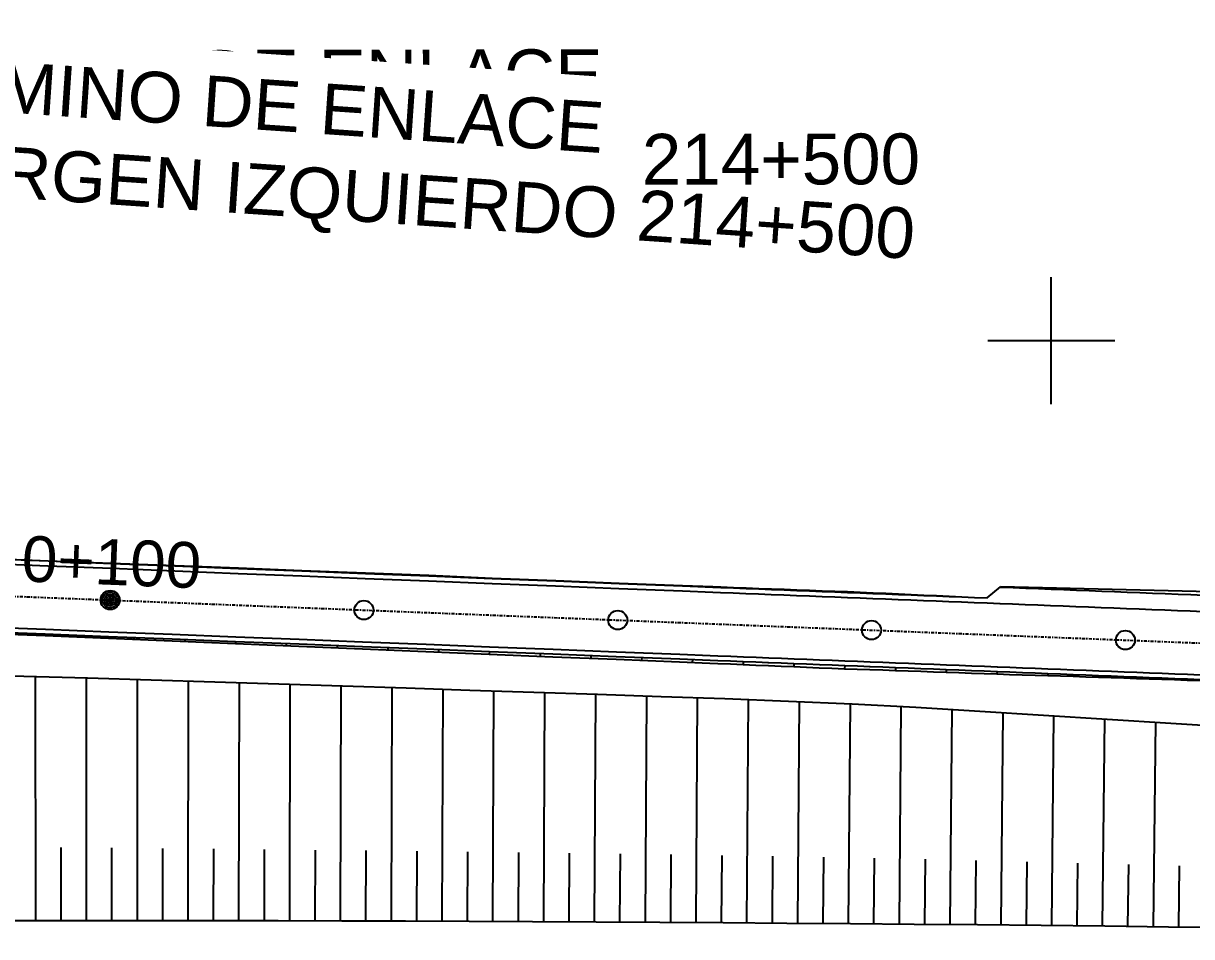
# Model space of a CAD drawing. Header units: metres. Extents: x -4 to 509425, y 7549 to 4732445.
# Drawn here: x 480719.1 to 480811.1, y 4719353.1 to 4719425 of the extents above; entities that cross this region are included whole.
import ezdxf
from ezdxf import colors
from ezdxf.entities.mleader import LeaderData, LeaderLine
from ezdxf.enums import TextEntityAlignment as Align
from ezdxf.math import Vec2, Vec3

# ---------------------------------------------------------------- set-up
doc = ezdxf.new("R2010")
doc.units = ezdxf.units.M
doc.header["$LTSCALE"] = 0.01
doc.header["$MEASUREMENT"] = 0
doc.linetypes.add('322308300149-PRV-PLA-PT-URB-220600-XREF_VIALES_1000$0$ACAD_ISO04W100', pattern=[30, 24, -3, 0, -3])
for name, color, linetype in [('322308300149-PRV-PLA-PT-TRA-220201-XREF_PLANTA_1000$0$C-RAIL-EXPL', 7, 'Continuous'), ('322308300149-PRV-PLA-PT-URB-220600-XREF_VIALES_1000$0$C-G-GRID-PAR', 252, 'Continuous'), ('322308300149-PRV-PLA-PT-URB-220600-XREF_VIALES_1000$0$C-ROAD-LANE', 4, 'Continuous'), ('322308300149-PRV-PLA-PT-URB-220600-XREF_VIALES_1000$0$G-ANNO-TEXT-01', 2, 'Continuous'), ('322308300149-PRV-PLA-PT-URB-220603-XREF_TXT_VIALES_1000$0$G-ANNO-TEXT-CAMINOS', 2, 'Continuous')]:
    doc.layers.add(name, color=color, linetype=linetype)
for name, color, linetype, true_color in [('322308300149-PRV-PLA-PT-TRA-220201-XREF_PLANTA_1000$0$C-RAIL-SLOP-FILL', 7, 'Continuous', 0x2eb800), ('322308300149-PRV-PLA-PT-URB-220600-XREF_VIALES_1000$0$C-ROAD-CNTR-CAMINOS', 1, '322308300149-PRV-PLA-PT-URB-220600-XREF_VIALES_1000$0$ACAD_ISO04W100', 0xff0000), ('322308300149-PRV-PLA-PT-URB-220600-XREF_VIALES_1000$0$C-ROAD-TEXT-CNPK-CAMINOS-ENLACE', 1, 'Continuous', 0xff0000)]:
    doc.layers.add(name, color=color, linetype=linetype, true_color=true_color)
doc.layers.add('322308300149-PRV-PLA-PT-URB-220600-XREF_VIALES_1000$0$C-ROAD-SLOP-CUTT-CAMINOS', color=7, linetype='Continuous', lineweight=13, true_color=0xff1f1f)
doc.layers.add('322308300149-PRV-PLA-PT-URB-220600-XREF_VIALES_1000$0$C-ROAD-SLOP-FILL-CAMINOS', color=7, linetype='Continuous', lineweight=13, true_color=0x2eb800)
doc.styles.add('322308300149-PRV-PLA-PT-URB-220600-XREF_VIALES_1000$0$Standard', font='arial.ttf')
doc.styles.add('322308300149-PRV-PLA-PT-URB-220600-XREF_VIALES_1000$0$TYPSA_Arial_4.0mm', font='arial.ttf', dxfattribs={"height": 4})
doc.styles.add('322308300149-PRV-PLA-PT-URB-220603-XREF_TXT_VIALES_1000$0$TYPSA_Arial_4.0mm', font='arial.ttf', dxfattribs={"height": 4})

# ---------------------------------------------------------------- blocks, each defined once
blk = doc.blocks.new('322308300149-PRV-PLA-PT-URB-220603-XREF_TXT_VIALES_1000$0$_None')
blk = doc.blocks.new('322308300149-PRV-PLA-PT-URB-220600-XREF_VIALES_1000$0$_None')

msp = doc.modelspace()

# ---------------------------------------------------------------- linework, layer by layer
at = {"layer": '322308300149-PRV-PLA-PT-TRA-220201-XREF_PLANTA_1000$0$C-RAIL-EXPL', "lineweight": -3, "flags": 128}
msp.add_lwpolyline([(480701.935, 4719354.303), (480704.099, 4719354.31), (480709.105, 4719354.323), (480714.111, 4719354.332), (480719.117, 4719354.337), (480724.123, 4719354.339), (480729.13, 4719354.338), (480734.136, 4719354.333), (480739.142, 4719354.325), (480744.148, 4719354.313), (480749.154, 4719354.298), (480754.161, 4719354.279), (480759.167, 4719354.257), (480764.173, 4719354.232), (480769.179, 4719354.203), (480774.185, 4719354.17), (480779.191, 4719354.135), (480784.197, 4719354.095), (480789.203, 4719354.053), (480794.209, 4719354.006), (480799.215, 4719353.957), (480804.221, 4719353.903), (480809.227, 4719353.847), (480814.233, 4719353.787)], dxfattribs=at)
msp.add_lwpolyline([(480701.935, 4719354.303), (480704.099, 4719354.31), (480709.105, 4719354.323), (480714.111, 4719354.332), (480719.117, 4719354.337), (480724.123, 4719354.339), (480729.13, 4719354.338), (480734.136, 4719354.333), (480739.142, 4719354.325), (480744.148, 4719354.313), (480749.154, 4719354.298), (480754.161, 4719354.279), (480759.167, 4719354.257), (480764.173, 4719354.232), (480769.179, 4719354.203), (480774.185, 4719354.17), (480779.191, 4719354.135), (480784.197, 4719354.095), (480789.203, 4719354.053), (480794.209, 4719354.006), (480799.215, 4719353.957), (480804.221, 4719353.903), (480809.227, 4719353.847), (480814.233, 4719353.787)], dxfattribs=at)
at = {"layer": '322308300149-PRV-PLA-PT-TRA-220201-XREF_PLANTA_1000$0$C-RAIL-SLOP-FILL', "lineweight": -3}
for p, q in [((480720.049, 4719354.338), (480720.037, 4719373.558)), ((480720.049, 4719354.338), (480720.037, 4719373.558)), ((480724.049, 4719354.339), (480724.047, 4719373.44)), ((480724.049, 4719354.339), (480724.047, 4719373.44)), ((480728.049, 4719354.338), (480728.058, 4719373.319)), ((480728.049, 4719354.338), (480728.058, 4719373.319)), ((480732.049, 4719354.335), (480732.068, 4719373.196)), ((480732.049, 4719354.335), (480732.068, 4719373.196)), ((480736.049, 4719354.33), (480736.078, 4719373.07)), ((480736.049, 4719354.33), (480736.078, 4719373.07)), ((480740.049, 4719354.323), (480740.088, 4719372.943)), ((480740.049, 4719354.323), (480740.088, 4719372.943)), ((480744.049, 4719354.313), (480744.098, 4719372.814)), ((480744.049, 4719354.313), (480744.098, 4719372.814)), ((480748.049, 4719354.301), (480748.108, 4719372.681)), ((480748.049, 4719354.301), (480748.108, 4719372.681)), ((480752.049, 4719354.287), (480752.118, 4719372.552)), ((480752.049, 4719354.287), (480752.118, 4719372.552)), ((480756.049, 4719354.271), (480756.127, 4719372.422)), ((480756.049, 4719354.271), (480756.127, 4719372.422)), ((480760.049, 4719354.253), (480760.137, 4719372.292)), ((480760.049, 4719354.253), (480760.137, 4719372.292)), ((480764.049, 4719354.232), (480764.146, 4719372.159)), ((480764.049, 4719354.232), (480764.146, 4719372.159)), ((480768.049, 4719354.209), (480768.155, 4719372.023)), ((480768.049, 4719354.209), (480768.155, 4719372.023)), ((480772.049, 4719354.184), (480772.164, 4719371.884)), ((480772.049, 4719354.184), (480772.164, 4719371.884)), ((480776.048, 4719354.157), (480776.173, 4719371.738)), ((480776.048, 4719354.157), (480776.173, 4719371.738)), ((480780.048, 4719354.128), (480780.181, 4719371.581)), ((480780.048, 4719354.128), (480780.181, 4719371.581)), ((480784.048, 4719354.096), (480784.19, 4719371.41)), ((480784.048, 4719354.096), (480784.19, 4719371.41)), ((480788.048, 4719354.062), (480788.198, 4719371.193)), ((480788.048, 4719354.062), (480788.198, 4719371.193)), ((480792.048, 4719354.026), (480792.205, 4719370.955)), ((480792.048, 4719354.026), (480792.205, 4719370.955)), ((480796.048, 4719353.988), (480796.212, 4719370.709)), ((480796.048, 4719353.988), (480796.212, 4719370.709)), ((480800.048, 4719353.948), (480800.219, 4719370.461)), ((480800.048, 4719353.948), (480800.219, 4719370.461)), ((480804.047, 4719353.905), (480804.226, 4719370.21)), ((480804.047, 4719353.905), (480804.226, 4719370.21)), ((480808.047, 4719353.86), (480808.232, 4719369.957)), ((480808.047, 4719353.86), (480808.232, 4719369.957)), ((480722.049, 4719354.338), (480722.047, 4719360.087)), ((480722.049, 4719354.338), (480722.047, 4719360.087)), ((480726.049, 4719354.339), (480726.05, 4719360.051)), ((480726.049, 4719354.339), (480726.05, 4719360.051)), ((480730.049, 4719354.337), (480730.053, 4719360.013)), ((480730.049, 4719354.337), (480730.053, 4719360.013)), ((480734.049, 4719354.333), (480734.056, 4719359.973)), ((480734.049, 4719354.333), (480734.056, 4719359.973)), ((480738.049, 4719354.327), (480738.059, 4719359.931)), ((480738.049, 4719354.327), (480738.059, 4719359.931)), ((480742.049, 4719354.318), (480742.062, 4719359.886)), ((480742.049, 4719354.318), (480742.062, 4719359.886)), ((480746.049, 4719354.307), (480746.065, 4719359.839)), ((480746.049, 4719354.307), (480746.065, 4719359.839)), ((480750.049, 4719354.295), (480750.068, 4719359.791)), ((480750.049, 4719354.295), (480750.068, 4719359.791)), ((480754.049, 4719354.28), (480754.071, 4719359.742)), ((480754.049, 4719354.28), (480754.071, 4719359.742)), ((480758.049, 4719354.262), (480758.074, 4719359.691)), ((480758.049, 4719354.262), (480758.074, 4719359.691)), ((480762.049, 4719354.243), (480762.077, 4719359.638)), ((480762.049, 4719354.243), (480762.077, 4719359.638)), ((480766.049, 4719354.221), (480766.079, 4719359.582)), ((480766.049, 4719354.221), (480766.079, 4719359.582)), ((480770.049, 4719354.197), (480770.082, 4719359.524)), ((480770.049, 4719354.197), (480770.082, 4719359.524)), ((480774.049, 4719354.171), (480774.085, 4719359.464)), ((480774.049, 4719354.171), (480774.085, 4719359.464)), ((480778.048, 4719354.143), (480778.087, 4719359.398)), ((480778.048, 4719354.143), (480778.087, 4719359.398)), ((480782.048, 4719354.112), (480782.09, 4719359.327)), ((480782.048, 4719354.112), (480782.09, 4719359.327)), ((480786.048, 4719354.079), (480786.092, 4719359.246)), ((480786.048, 4719354.079), (480786.092, 4719359.246)), ((480790.048, 4719354.045), (480790.094, 4719359.155)), ((480790.048, 4719354.045), (480790.094, 4719359.155)), ((480794.048, 4719354.008), (480794.096, 4719359.055)), ((480794.048, 4719354.008), (480794.096, 4719359.055)), ((480798.048, 4719353.968), (480798.098, 4719358.953)), ((480798.048, 4719353.968), (480798.098, 4719358.953)), ((480802.047, 4719353.927), (480802.1, 4719358.849)), ((480802.047, 4719353.927), (480802.1, 4719358.849)), ((480806.047, 4719353.883), (480806.102, 4719358.743)), ((480806.047, 4719353.883), (480806.102, 4719358.743)), ((480810.047, 4719353.837), (480810.103, 4719358.635)), ((480810.047, 4719353.837), (480810.103, 4719358.635))]:
    msp.add_line(p, q, dxfattribs=at)
at = {"layer": '322308300149-PRV-PLA-PT-TRA-220201-XREF_PLANTA_1000$0$C-RAIL-SLOP-FILL', "lineweight": -3, "flags": 128}
msp.add_lwpolyline([(480702.299, 4719374.262), (480704.042, 4719374.198), (480709.063, 4719373.958), (480714.083, 4719373.772), (480719.102, 4719373.586), (480724.122, 4719373.438), (480729.141, 4719373.286), (480734.16, 4719373.131), (480739.179, 4719372.972), (480744.198, 4719372.81), (480749.216, 4719372.645), (480754.234, 4719372.484), (480759.253, 4719372.321), (480764.27, 4719372.155), (480769.288, 4719371.985), (480774.305, 4719371.809), (480779.322, 4719371.618), (480784.339, 4719371.404), (480789.355, 4719371.129), (480794.37, 4719370.823), (480799.385, 4719370.513), (480804.4, 4719370.199), (480809.414, 4719369.882), (480814.427, 4719369.562)], dxfattribs=at)
msp.add_lwpolyline([(480702.299, 4719374.262), (480704.042, 4719374.198), (480709.063, 4719373.958), (480714.083, 4719373.772), (480719.102, 4719373.586), (480724.122, 4719373.438), (480729.141, 4719373.286), (480734.16, 4719373.131), (480739.179, 4719372.972), (480744.198, 4719372.81), (480749.216, 4719372.645), (480754.234, 4719372.484), (480759.253, 4719372.321), (480764.27, 4719372.155), (480769.288, 4719371.985), (480774.305, 4719371.809), (480779.322, 4719371.618), (480784.339, 4719371.404), (480789.355, 4719371.129), (480794.37, 4719370.823), (480799.385, 4719370.513), (480804.4, 4719370.199), (480809.414, 4719369.882), (480814.427, 4719369.562)], dxfattribs=at)
at = {"layer": '322308300149-PRV-PLA-PT-URB-220600-XREF_VIALES_1000$0$C-G-GRID-PAR', "lineweight": -3, "flags": 128}
for points in [[(480800, 4719395), (480800, 4719405)], [(480800, 4719395), (480800, 4719405)], [(480795, 4719400), (480805, 4719400)], [(480795, 4719400), (480805, 4719400)]]:
    msp.add_lwpolyline(points, dxfattribs=at)
at = {"layer": '322308300149-PRV-PLA-PT-URB-220600-XREF_VIALES_1000$0$C-ROAD-LANE', "lineweight": -3, "flags": 128}
msp.add_lwpolyline([(480715.81, 4719377.466), (480720.807, 4719377.269), (480725.803, 4719377.072), (480730.799, 4719376.874), (480735.795, 4719376.677), (480740.791, 4719376.48), (480745.787, 4719376.283), (480750.783, 4719376.086), (480755.779, 4719375.889), (480760.775, 4719375.692), (480765.772, 4719375.495), (480770.768, 4719375.298), (480773.157, 4719375.204), (480773.765, 4719375.18), (480774.765, 4719375.14), (480775.764, 4719375.101), (480776.763, 4719375.062), (480777.762, 4719375.022), (480778.761, 4719374.983), (480779.761, 4719374.943), (480780.76, 4719374.904), (480781.759, 4719374.864), (480782.758, 4719374.825), (480783.758, 4719374.786), (480784.757, 4719374.746), (480785.756, 4719374.707), (480786.755, 4719374.667), (480787.754, 4719374.628), (480788.754, 4719374.589), (480789.753, 4719374.549), (480790.752, 4719374.51), (480791.751, 4719374.47), (480792.751, 4719374.431), (480793.75, 4719374.391), (480794.749, 4719374.352), (480795.748, 4719374.313), (480795.785, 4719374.311), (480796.747, 4719374.273), (480797.747, 4719374.234), (480798.746, 4719374.194), (480799.745, 4719374.155), (480800.744, 4719374.116), (480801.744, 4719374.076), (480802.743, 4719374.037), (480803.742, 4719373.997), (480804.741, 4719373.958), (480805.741, 4719373.919), (480806.74, 4719373.879), (480807.739, 4719373.84), (480808.738, 4719373.8), (480809.737, 4719373.761), (480810.737, 4719373.721), (480811.736, 4719373.682)], dxfattribs=at)
at = {"layer": '322308300149-PRV-PLA-PT-URB-220600-XREF_VIALES_1000$0$C-ROAD-SLOP-CUTT-CAMINOS', "lineweight": -3, "flags": 128}
for points in [[(480794.961, 4719379.734), (480795.996, 4719380.602)], [(480795.988, 4719380.595), (480796.032, 4719380.593), (480796.995, 4719380.555), (480797.994, 4719380.516), (480798.994, 4719380.476), (480799.993, 4719380.437), (480800.992, 4719380.397), (480801.991, 4719380.358), (480802.991, 4719380.319), (480803.99, 4719380.279), (480804.989, 4719380.24), (480805.988, 4719380.2), (480806.987, 4719380.161), (480807.987, 4719380.121), (480808.986, 4719380.082), (480809.985, 4719380.043), (480810.984, 4719380.003), (480811.984, 4719379.964), (480812.983, 4719379.924), (480813.982, 4719379.885), (480814.981, 4719379.846)], [(480817.993, 4719380.095), (480795.996, 4719380.602)], [(480797.871, 4719380.537), (480797.871, 4719380.532)], [(480799.87, 4719380.464), (480799.869, 4719380.442)], [(480801.868, 4719380.386), (480801.868, 4719380.379)], [(480803.867, 4719380.307), (480803.866, 4719380.284)], [(480805.865, 4719380.227), (480805.865, 4719380.221)], [(480807.863, 4719380.147), (480807.863, 4719380.126)], [(480809.862, 4719380.065), (480809.862, 4719380.06)]]:
    msp.add_lwpolyline(points, dxfattribs=at)
at = {"layer": '322308300149-PRV-PLA-PT-URB-220600-XREF_VIALES_1000$0$C-ROAD-SLOP-FILL-CAMINOS', "lineweight": -3, "flags": 128}
for points in [[(480782.971, 4719380.207), (480782.971, 4719380.226)], [(480784.969, 4719380.129), (480784.972, 4719380.193)], [(480786.968, 4719380.05), (480786.968, 4719380.065)], [(480788.966, 4719379.971), (480788.967, 4719380.007)], [(480790.964, 4719379.892), (480790.965, 4719379.899)], [(480792.963, 4719379.813), (480792.963, 4719379.825)], [(480794.961, 4719379.734), (480794.961, 4719379.735)], [(480715.791, 4719376.967), (480720.787, 4719376.769), (480725.783, 4719376.562), (480730.778, 4719376.355), (480735.774, 4719376.148), (480740.77, 4719375.941), (480745.765, 4719375.734), (480750.761, 4719375.527), (480755.757, 4719375.316), (480760.752, 4719375.109), (480765.748, 4719374.905), (480770.744, 4719374.701), (480773.134, 4719374.604), (480773.742, 4719374.579), (480774.741, 4719374.538), (480775.74, 4719374.497), (480776.739, 4719374.455), (480777.738, 4719374.414), (480778.737, 4719374.372), (480779.737, 4719374.33), (480780.736, 4719374.287), (480781.735, 4719374.245), (480782.734, 4719374.202), (480783.733, 4719374.162), (480784.733, 4719374.13), (480785.732, 4719374.098), (480786.732, 4719374.066), (480787.731, 4719374.034), (480788.731, 4719374.001), (480789.73, 4719373.965), (480790.729, 4719373.929), (480791.729, 4719373.891), (480792.728, 4719373.854), (480793.727, 4719373.817), (480794.726, 4719373.779), (480795.726, 4719373.748), (480795.762, 4719373.747), (480796.726, 4719373.717), (480797.725, 4719373.687), (480798.725, 4719373.656), (480799.724, 4719373.626), (480800.724, 4719373.595), (480801.723, 4719373.563), (480802.723, 4719373.532), (480803.722, 4719373.5), (480804.722, 4719373.469), (480805.721, 4719373.436), (480806.721, 4719373.404), (480807.72, 4719373.372), (480808.72, 4719373.339), (480809.719, 4719373.306), (480810.719, 4719373.273), (480811.718, 4719373.24)], [(480715.796, 4719377.102), (480720.792, 4719376.905), (480725.788, 4719376.708), (480730.784, 4719376.511), (480735.781, 4719376.314), (480740.777, 4719376.117), (480745.773, 4719375.92), (480750.769, 4719375.722), (480755.765, 4719375.525), (480760.761, 4719375.328), (480765.757, 4719375.131), (480770.753, 4719374.934), (480773.143, 4719374.84), (480773.751, 4719374.816), (480774.75, 4719374.777), (480775.749, 4719374.737), (480776.749, 4719374.698), (480777.748, 4719374.658), (480778.747, 4719374.619), (480779.746, 4719374.579), (480780.746, 4719374.54), (480781.745, 4719374.501), (480782.744, 4719374.461), (480783.743, 4719374.422), (480784.742, 4719374.382), (480785.742, 4719374.343), (480786.741, 4719374.304), (480787.74, 4719374.264), (480788.739, 4719374.225), (480789.739, 4719374.185), (480790.738, 4719374.146), (480791.737, 4719374.107), (480792.736, 4719374.067), (480793.735, 4719374.028), (480794.735, 4719373.988), (480795.734, 4719373.949), (480795.77, 4719373.947), (480796.733, 4719373.909), (480797.732, 4719373.87), (480798.732, 4719373.831), (480799.731, 4719373.791), (480800.73, 4719373.752), (480801.729, 4719373.712), (480802.728, 4719373.673), (480803.728, 4719373.634), (480804.727, 4719373.594), (480805.726, 4719373.555), (480806.725, 4719373.515), (480807.725, 4719373.476), (480808.724, 4719373.437), (480809.723, 4719373.397), (480810.722, 4719373.358), (480811.721, 4719373.318)], [(480719.793, 4719376.944), (480719.788, 4719376.808)], [(480721.791, 4719376.865), (480721.79, 4719376.824)], [(480723.79, 4719376.787), (480723.784, 4719376.645)], [(480725.788, 4719376.708), (480725.787, 4719376.664)], [(480727.787, 4719376.629), (480727.781, 4719376.479)], [(480729.785, 4719376.55), (480729.783, 4719376.504)], [(480731.784, 4719376.471), (480731.777, 4719376.313)], [(480733.782, 4719376.392), (480733.78, 4719376.344)], [(480735.781, 4719376.314), (480735.774, 4719376.148)], [(480737.779, 4719376.235), (480737.777, 4719376.184)], [(480739.777, 4719376.156), (480739.771, 4719375.982)], [(480741.776, 4719376.077), (480741.774, 4719376.024)], [(480743.774, 4719375.998), (480743.767, 4719375.817)], [(480745.773, 4719375.92), (480745.771, 4719375.864)], [(480747.771, 4719375.841), (480747.764, 4719375.651)], [(480749.77, 4719375.762), (480749.767, 4719375.704)], [(480751.768, 4719375.683), (480751.76, 4719375.485)], [(480753.767, 4719375.604), (480753.764, 4719375.543)], [(480755.765, 4719375.525), (480755.757, 4719375.316)], [(480757.763, 4719375.447), (480757.761, 4719375.383)], [(480759.762, 4719375.368), (480759.753, 4719375.151)], [(480761.76, 4719375.289), (480761.758, 4719375.223)], [(480763.759, 4719375.21), (480763.75, 4719374.987)], [(480765.757, 4719375.131), (480765.755, 4719375.063)], [(480767.756, 4719375.052), (480767.747, 4719374.824)], [(480769.754, 4719374.974), (480769.751, 4719374.904)], [(480771.753, 4719374.895), (480771.743, 4719374.66)], [(480773.751, 4719374.816), (480773.748, 4719374.745)], [(480775.749, 4719374.737), (480775.74, 4719374.497)], [(480777.748, 4719374.658), (480777.745, 4719374.585)], [(480779.746, 4719374.579), (480779.737, 4719374.33)], [(480781.745, 4719374.501), (480781.742, 4719374.424)], [(480783.743, 4719374.422), (480783.733, 4719374.162)], [(480785.742, 4719374.343), (480785.739, 4719374.27)], [(480787.74, 4719374.264), (480787.731, 4719374.034)], [(480789.739, 4719374.185), (480789.736, 4719374.119)], [(480791.737, 4719374.107), (480791.729, 4719373.891)], [(480793.735, 4719374.028), (480793.733, 4719373.964)], [(480795.734, 4719373.949), (480795.726, 4719373.748)], [(480797.732, 4719373.87), (480797.73, 4719373.815)], [(480799.731, 4719373.791), (480799.724, 4719373.626)], [(480801.729, 4719373.712), (480801.727, 4719373.668)], [(480803.728, 4719373.634), (480803.722, 4719373.5)], [(480805.726, 4719373.555), (480805.725, 4719373.519)], [(480807.725, 4719373.476), (480807.72, 4719373.372)], [(480809.723, 4719373.397), (480809.722, 4719373.37)]]:
    msp.add_lwpolyline(points, dxfattribs=at)
at = {"layer": '322308300149-PRV-PLA-PT-URB-220600-XREF_VIALES_1000$0$C-ROAD-TEXT-CNPK-CAMINOS-ENLACE'}
for centre, radius in [((480725.901, 4719379.57), 0.6), ((480725.901, 4719379.57), 0.45), ((480725.901, 4719379.57), 0.3), ((480725.901, 4719379.57), 0.15), ((480745.886, 4719378.781), 0.75), ((480765.87, 4719377.993), 0.75), ((480785.855, 4719377.205), 0.75), ((480805.839, 4719376.417), 0.75)]:
    msp.add_circle(centre, radius, dxfattribs=at)

# ---------------------------------------------------------------- leaders
at = {"layer": '322308300149-PRV-PLA-PT-URB-220603-XREF_TXT_VIALES_1000$0$G-ANNO-TEXT-CAMINOS', "linetype": 'Continuous'}
ml = msp.add_multileader_mtext('Standard', dxfattribs=at)
ml.set_content('{\\C256;CAMINO DE ENLACE\\PMARGEN IZQUIERDO 214+500}', color=2, style='322308300149-PRV-PLA-PT-URB-220603-XREF_TXT_VIALES_1000$0$TYPSA_Arial_4.0mm')
ml.set_leader_properties(color=3, linetype='ByLayer', lineweight=-1)
ml.set_arrow_properties(name='322308300149-PRV-PLA-PT-URB-220603-XREF_TXT_VIALES_1000$0$_None')
ml.build(insert=Vec2(0, 0))
ml.multileader.update_dxf_attribs({"has_text_frame": 1, "text_left_attachment_type": 2, "text_right_attachment_type": 2, "dogleg_length": 3, "arrow_head_size": 3})
ctx = ml.context
ctx.base_point, ctx.arrow_head_size, ctx.landing_gap_size, ctx.plane_origin, ctx.plane_x_axis, ctx.plane_y_axis = Vec3(480707.597, 4719417.302), 3, 1.5, Vec3(480925.964, 4719604.389), Vec3(0.999999, 0.001461), Vec3(-0.001461, 0.999999)
ctx.left_attachment, ctx.right_attachment = 2, 2
notes = []
notes.append((ctx, [(0, (1, 1, 0), (480704.597, 4719417.298), (0.999999, 0.001461), 3, [(0, [(480695.563, 4719380.766)], 0, [])])]))
ctx.mtext.insert, ctx.mtext.text_direction, ctx.mtext.rotation, ctx.mtext.width, ctx.mtext.flow_direction = Vec3(480709.089, 4719422.864), Vec3(0.999999, 0.001461), 0.001461, 81.0338, 5
ctx.mtext.has_bg_fill, ctx.mtext.bg_color, ctx.mtext.bg_scale_factor, ctx.mtext.bg_transparency, ctx.mtext.use_window_bg_color = 1, -1027028792, 1.5, 0, 1
for ctx, leaders in notes:
    for number, flags, end, landing, length, lines in leaders:
        leader = LeaderData()
        leader.index, (leader.has_last_leader_line, leader.has_dogleg_vector, leader.attachment_direction) = number, flags
        leader.last_leader_point, leader.dogleg_vector, leader.dogleg_length = Vec3(end), Vec3(landing), length
        for number, points, colour, breaks in lines:
            line = LeaderLine()
            line.index, line.vertices, line.color, line.breaks = number, Vec3.list(points), colors.encode_raw_color(colour), breaks
            leader.lines.append(line)
        ctx.leaders.append(leader)

# ---------------------------------------------------------------- next in the draw order: linework, layer by layer
at = {"layer": '322308300149-PRV-PLA-PT-URB-220600-XREF_VIALES_1000$0$C-ROAD-CNTR-CAMINOS', "lineweight": -3, "flags": 128}
msp.add_lwpolyline([(480654.125, 4719344.996), (480653.965, 4719361.408, -0.428685), (480674.753, 4719381.587), (480821.76, 4719375.789, -0.00937), (480840.466, 4719374.699), (481074.484, 4719356.668)], format="xyb", dxfattribs=at)
at = {"layer": '322308300149-PRV-PLA-PT-URB-220600-XREF_VIALES_1000$0$C-ROAD-LANE', "lineweight": -3, "flags": 128}
msp.add_lwpolyline([(480716.007, 4719382.462), (480721.004, 4719382.265), (480726, 4719382.068), (480730.996, 4719381.871), (480735.992, 4719381.674), (480740.988, 4719381.476), (480745.984, 4719381.279), (480750.98, 4719381.082), (480755.976, 4719380.885), (480760.973, 4719380.688), (480765.969, 4719380.491), (480770.965, 4719380.294), (480773.354, 4719380.2), (480773.962, 4719380.176), (480774.962, 4719380.136), (480775.961, 4719380.097), (480776.96, 4719380.058), (480777.959, 4719380.018), (480778.959, 4719379.979), (480779.958, 4719379.939), (480780.957, 4719379.9), (480781.956, 4719379.861), (480782.955, 4719379.821), (480783.955, 4719379.782), (480784.954, 4719379.742), (480785.953, 4719379.703), (480786.952, 4719379.664), (480787.952, 4719379.624), (480788.951, 4719379.585), (480789.95, 4719379.545), (480790.949, 4719379.506), (480791.948, 4719379.466), (480792.948, 4719379.427), (480793.947, 4719379.388), (480794.946, 4719379.348), (480795.945, 4719379.309), (480795.982, 4719379.307), (480796.945, 4719379.269), (480797.944, 4719379.23), (480798.943, 4719379.191), (480799.942, 4719379.151), (480800.941, 4719379.112), (480801.941, 4719379.072), (480802.94, 4719379.033), (480803.939, 4719378.993), (480804.938, 4719378.954), (480805.938, 4719378.915), (480806.937, 4719378.875), (480807.936, 4719378.836), (480808.935, 4719378.796), (480809.934, 4719378.757), (480810.934, 4719378.718), (480811.933, 4719378.678)], dxfattribs=at)
at = {"layer": '322308300149-PRV-PLA-PT-URB-220600-XREF_VIALES_1000$0$C-ROAD-SLOP-FILL-CAMINOS', "lineweight": -3, "flags": 128}
for points in [[(480716.023, 4719382.858), (480721.02, 4719382.668), (480726.016, 4719382.478), (480731.012, 4719382.288), (480736.009, 4719382.098), (480741.005, 4719381.907), (480746.001, 4719381.717), (480750.998, 4719381.527), (480755.993, 4719381.306), (480760.989, 4719381.098), (480765.985, 4719380.907), (480770.981, 4719380.717), (480773.371, 4719380.626), (480773.979, 4719380.603), (480774.979, 4719380.565), (480775.978, 4719380.528), (480776.977, 4719380.49), (480777.976, 4719380.453), (480778.976, 4719380.416), (480779.975, 4719380.379), (480780.974, 4719380.343), (480781.974, 4719380.306), (480782.973, 4719380.27), (480783.973, 4719380.234), (480784.972, 4719380.193), (480785.971, 4719380.146), (480786.97, 4719380.1), (480787.968, 4719380.053), (480788.967, 4719380.007), (480789.966, 4719379.961), (480790.965, 4719379.916), (480791.964, 4719379.87), (480792.963, 4719379.825), (480793.962, 4719379.78), (480794.961, 4719379.735)], [(480716.023, 4719382.848), (480721.019, 4719382.651), (480726.015, 4719382.454), (480731.011, 4719382.257), (480736.007, 4719382.06), (480741.003, 4719381.863), (480745.999, 4719381.666), (480750.996, 4719381.469), (480755.992, 4719381.272), (480760.988, 4719381.075), (480765.984, 4719380.877), (480770.98, 4719380.68), (480773.37, 4719380.586), (480773.978, 4719380.562), (480774.977, 4719380.523), (480775.976, 4719380.483), (480776.975, 4719380.444), (480777.975, 4719380.405), (480778.974, 4719380.365), (480779.973, 4719380.326), (480780.972, 4719380.286), (480781.971, 4719380.247), (480782.971, 4719380.207), (480783.97, 4719380.168), (480784.969, 4719380.129), (480785.968, 4719380.089), (480786.968, 4719380.05), (480787.967, 4719380.01), (480788.966, 4719379.971), (480789.965, 4719379.932), (480790.964, 4719379.892), (480791.964, 4719379.853), (480792.963, 4719379.813), (480793.962, 4719379.774), (480794.961, 4719379.734)], [(480721.019, 4719382.651), (480721.02, 4719382.668)], [(480723.017, 4719382.572), (480723.018, 4719382.578)], [(480725.016, 4719382.493), (480725.017, 4719382.516)], [(480727.014, 4719382.415), (480727.014, 4719382.422)], [(480729.013, 4719382.336), (480729.014, 4719382.364)], [(480731.011, 4719382.257), (480731.011, 4719382.266)], [(480733.01, 4719382.178), (480733.011, 4719382.212)], [(480735.008, 4719382.099), (480735.008, 4719382.11)], [(480737.006, 4719382.02), (480737.008, 4719382.06)], [(480739.005, 4719381.942), (480739.005, 4719381.954)], [(480741.003, 4719381.863), (480741.005, 4719381.907)], [(480743.002, 4719381.784), (480743.002, 4719381.798)], [(480745, 4719381.705), (480745.002, 4719381.755)], [(480746.999, 4719381.626), (480746.999, 4719381.642)], [(480748.997, 4719381.547), (480748.999, 4719381.603)], [(480750.996, 4719381.469), (480750.996, 4719381.486)], [(480752.994, 4719381.39), (480752.996, 4719381.438)], [(480754.992, 4719381.311), (480754.993, 4719381.323)], [(480756.991, 4719381.232), (480756.992, 4719381.264)], [(480758.989, 4719381.153), (480758.99, 4719381.162)], [(480760.988, 4719381.075), (480760.989, 4719381.098)], [(480762.986, 4719380.996), (480762.987, 4719381.003)], [(480764.985, 4719380.917), (480764.986, 4719380.945)], [(480766.983, 4719380.838), (480766.983, 4719380.847)], [(480768.982, 4719380.759), (480768.983, 4719380.793)], [(480770.98, 4719380.68), (480770.98, 4719380.691)], [(480772.978, 4719380.602), (480772.98, 4719380.641)], [(480774.977, 4719380.523), (480774.977, 4719380.536)], [(480776.975, 4719380.444), (480776.977, 4719380.49)], [(480778.974, 4719380.365), (480778.974, 4719380.38)], [(480780.972, 4719380.286), (480780.974, 4719380.343)]]:
    msp.add_lwpolyline(points, dxfattribs=at)
at = {"layer": '322308300149-PRV-PLA-PT-URB-220600-XREF_VIALES_1000$0$C-ROAD-TEXT-CNPK-CAMINOS-ENLACE'}
msp.add_circle((480725.901, 4719379.57), 0.75, dxfattribs=at)

# ---------------------------------------------------------------- next in the draw order: texts
at = {"layer": '322308300149-PRV-PLA-PT-URB-220600-XREF_VIALES_1000$0$C-ROAD-TEXT-CNPK-CAMINOS-ENLACE', "style": '322308300149-PRV-PLA-PT-URB-220600-XREF_VIALES_1000$0$Standard'}
msp.add_text('0+100', height=3.6, rotation=357.74124, dxfattribs=at).set_placement((480726.019, 4719382.567), align=Align.MIDDLE_CENTER)

# ---------------------------------------------------------------- next in the draw order: leaders
at = {"layer": '322308300149-PRV-PLA-PT-URB-220600-XREF_VIALES_1000$0$G-ANNO-TEXT-01'}
ml = msp.add_multileader_mtext('Standard', dxfattribs=at)
ml.set_content('{\\C256;CAMINO DE ENLACE\\PMARGEN IZQUIERDO 214+500}', color=2, style='322308300149-PRV-PLA-PT-URB-220600-XREF_VIALES_1000$0$TYPSA_Arial_4.0mm')
ml.set_leader_properties(color=3, linetype='ByLayer', lineweight=-1)
ml.set_arrow_properties(name='322308300149-PRV-PLA-PT-URB-220600-XREF_VIALES_1000$0$_None')
ml.build(insert=Vec2(0, 0))
ml.multileader.update_dxf_attribs({"has_text_frame": 1, "text_left_attachment_type": 2, "text_right_attachment_type": 2, "dogleg_length": 3, "arrow_head_size": 3})
ctx = ml.context
ctx.base_point, ctx.arrow_head_size, ctx.landing_gap_size, ctx.plane_origin, ctx.plane_x_axis, ctx.plane_y_axis = Vec3(480707.591, 4719417.094), 3, 1.5, Vec3(480925.964, 4719604.389), Vec3(0.997685, -0.068001), Vec3(0.068001, 0.997685)
ctx.left_attachment, ctx.right_attachment = 2, 2
notes = []
notes.append((ctx, [(0, (1, 1, 0), (480704.597, 4719417.298), (0.997685, -0.068001), 3, [(0, [(480695.563, 4719380.766)], 0, [])])]))
ctx.mtext.insert, ctx.mtext.text_direction, ctx.mtext.rotation, ctx.mtext.width, ctx.mtext.flow_direction = Vec3(480709.465, 4719422.539), Vec3(0.997685, -0.068001), 6.215131, 81.0338, 5
ctx.mtext.has_bg_fill, ctx.mtext.bg_color, ctx.mtext.bg_scale_factor, ctx.mtext.bg_transparency, ctx.mtext.use_window_bg_color = 1, -1027028792, 1.5, 0, 1
for ctx, leaders in notes:
    for number, flags, end, landing, length, lines in leaders:
        leader = LeaderData()
        leader.index, (leader.has_last_leader_line, leader.has_dogleg_vector, leader.attachment_direction) = number, flags
        leader.last_leader_point, leader.dogleg_vector, leader.dogleg_length = Vec3(end), Vec3(landing), length
        for number, points, colour, breaks in lines:
            line = LeaderLine()
            line.index, line.vertices, line.color, line.breaks = number, Vec3.list(points), colors.encode_raw_color(colour), breaks
            leader.lines.append(line)
        ctx.leaders.append(leader)

doc.saveas('drawing.dxf')
